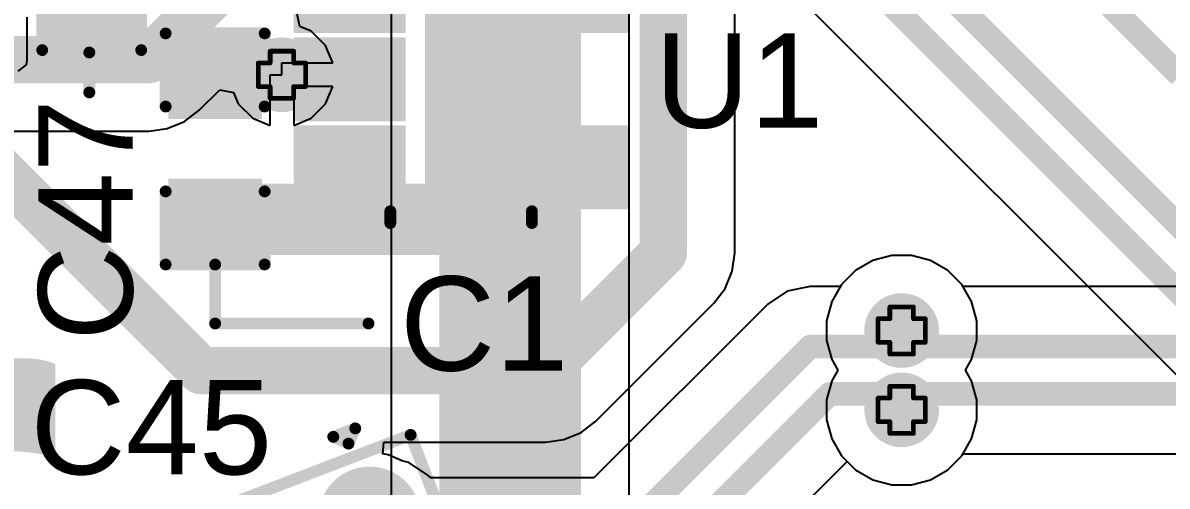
# Model space of a CAD drawing. Header units: inches. Extents: x -60 to 307, y -25 to 134.
# Drawn here: x -4.99 to 7.33, y 10.06 to 15.05 of the extents above; entities that cross this region are included whole.
import ezdxf

# ---------------------------------------------------------------- set-up
doc = ezdxf.new("R2010")
doc.units = ezdxf.units.IN
for name, color, linetype in [('BOARD OUTLINE', 216, 'Continuous'), ('Bottom Layer', 5, 'Continuous'), ('Bottom Solder', 6, 'Continuous'), ('DIMENSION', 6, 'Continuous'), ('Drill Drawing', 1, 'Continuous'), ('Pad Holes', 156, 'Continuous'), ('Top Layer', 1, 'Continuous'), ('Top Overlay', 2, 'Continuous'), ('Top Paste', 8, 'Continuous'), ('Top Solder', 216, 'Continuous'), ('Via Holes', 16, 'Continuous')]:
    doc.layers.add(name, color=color, linetype=linetype)
doc.styles.add('Arial', font='', dxfattribs={"height": 0.2})
doc.styles.add('Arial_Bold', font='', dxfattribs={"height": 0.2})
doc.styles.get('Arial').set_extended_font_data('Arial')
doc.styles.get('Arial_Bold').set_extended_font_data('Arial', bold=True)

# ---------------------------------------------------------------- blocks, each defined once
blk = doc.blocks.new('C___0603_4')
at = {"layer": 'Top Layer'}
for points in [[(-0.381, 0.445), (-0.381, -0.445), (-1.143, -0.445), (-1.143, 0.445)], [(1.143, 0.445), (1.143, -0.445), (0.381, -0.445), (0.381, 0.445)]]:
    blk.add_hatch(color=1, dxfattribs=at).paths.add_polyline_path(points)
at = {"layer": 'Top Paste'}
for points in [[(-0.381, 0.445), (-0.381, -0.445), (-1.143, -0.445), (-1.143, 0.445)], [(1.143, 0.445), (1.143, -0.445), (0.381, -0.445), (0.381, 0.445)]]:
    blk.add_hatch(color=8, dxfattribs=at).paths.add_polyline_path(points)
at = {"layer": 'Top Solder'}
for points in [[(-0.321, 0.504), (-0.321, -0.504), (-1.203, -0.504), (-1.203, 0.504)], [(1.203, 0.504), (1.203, -0.504), (0.321, -0.504), (0.321, 0.504)]]:
    blk.add_hatch(color=216, dxfattribs=at).paths.add_polyline_path(points)
at = {"layer": 'Top Overlay', "const_width": 0.127}
for points in [[(-1.245, -0.533), (-1.245, 0.533)], [(-0.457, 0.533), (-1.245, 0.533)], [(1.245, 0.533), (0.457, 0.533)], [(1.245, -0.533), (1.245, 0.533)], [(-0.457, -0.533), (-1.245, -0.533)], [(1.245, -0.533), (0.457, -0.533)]]:
    blk.add_lwpolyline(points, dxfattribs=at)
at = {"layer": 'Top Overlay', "const_width": 0.0635}
for points in [[(-1.276, 0.533, 1), (-1.213, 0.533, 1)], [(-1.276, 0.533, 1), (-1.213, 0.533, 1)], [(-0.489, 0.533, 1), (-0.425, 0.533, 1)], [(0.425, 0.533, 1), (0.489, 0.533, 1)], [(1.213, 0.533, 1), (1.276, 0.533, 1)], [(1.213, 0.533, 1), (1.276, 0.533, 1)], [(-1.276, -0.533, 1), (-1.213, -0.533, 1)], [(-1.276, -0.533, 1), (-1.213, -0.533, 1)], [(-0.489, -0.533, 1), (-0.425, -0.533, 1)], [(0.425, -0.533, 1), (0.489, -0.533, 1)], [(1.213, -0.533, 1), (1.276, -0.533, 1)], [(1.213, -0.533, 1), (1.276, -0.533, 1)]]:
    blk.add_lwpolyline(points, format="xyb", close=True, dxfattribs=at)
blk = doc.blocks.new('SOT_25_5_12')
at = {"layer": 'Top Layer'}
for points in [[(-1.7, 1.3), (-0.7, 1.3), (-0.7, 0.6), (-1.7, 0.6)], [(0.7, 1.3), (1.7, 1.3), (1.7, 0.6), (0.7, 0.6)], [(-1.7, 0.35), (-0.7, 0.35), (-0.7, -0.35), (-1.7, -0.35)], [(-1.7, -0.6), (-0.7, -0.6), (-0.7, -1.3), (-1.7, -1.3)], [(0.7, -0.6), (1.7, -0.6), (1.7, -1.3), (0.7, -1.3)]]:
    blk.add_hatch(color=1, dxfattribs=at).paths.add_polyline_path(points)
at = {"layer": 'Top Paste'}
for points in [[(-1.7, 1.3), (-0.7, 1.3), (-0.7, 0.6), (-1.7, 0.6)], [(0.7, 1.3), (1.7, 1.3), (1.7, 0.6), (0.7, 0.6)], [(-1.7, 0.35), (-0.7, 0.35), (-0.7, -0.35), (-1.7, -0.35)], [(-1.7, -0.6), (-0.7, -0.6), (-0.7, -1.3), (-1.7, -1.3)], [(0.7, -0.6), (1.7, -0.6), (1.7, -1.3), (0.7, -1.3)]]:
    blk.add_hatch(color=8, dxfattribs=at).paths.add_polyline_path(points)
at = {"layer": 'Top Solder'}
for points in [[(-1.802, 1.402), (-0.598, 1.402), (-0.598, 0.498), (-1.802, 0.498)], [(0.598, 1.402), (1.802, 1.402), (1.802, 0.498), (0.598, 0.498)], [(-1.802, 0.452), (-0.598, 0.452), (-0.598, -0.452), (-1.802, -0.452)], [(-1.802, -0.498), (-0.598, -0.498), (-0.598, -1.402), (-1.802, -1.402)], [(0.598, -0.498), (1.802, -0.498), (1.802, -1.402), (0.598, -1.402)]]:
    blk.add_hatch(color=216, dxfattribs=at).paths.add_polyline_path(points)
at = {"layer": 'Top Overlay', "const_width": 0.127}
for points in [[(-0.762, 1.422), (-0.762, 1.549)], [(-0.762, 1.549), (0.762, 1.549)], [(0.762, 1.422), (0.762, 1.549)], [(-1.981, 0.813), (-1.981, 1.067)], [(-1.981, 1.067), (-1.854, 0.94)], [(-1.981, 0.813), (-1.854, 0.94)], [(-0.762, -1.549), (-0.762, -1.422)], [(0.762, -1.549), (0.762, -1.422)], [(-0.762, -1.549), (0.762, -1.549)]]:
    blk.add_lwpolyline(points, dxfattribs=at)
at = {"layer": 'Top Overlay', "const_width": 0.0635}
for points in [[(-0.794, 1.549, 1), (-0.73, 1.549, 1)], [(-0.794, 1.549, 1), (-0.73, 1.549, 1)], [(0.73, 1.549, 1), (0.794, 1.549, 1)], [(0.73, 1.549, 1), (0.794, 1.549, 1)], [(-0.794, 1.422, 1), (-0.73, 1.422, 1)], [(0.73, 1.422, 1), (0.794, 1.422, 1)], [(-2.013, 1.067, 1), (-1.949, 1.067, 1)], [(-2.013, 1.067, 1), (-1.949, 1.067, 1)], [(-1.886, 0.94, 1), (-1.822, 0.94, 1)], [(-1.886, 0.94, 1), (-1.822, 0.94, 1)], [(-2.013, 0.813, 1), (-1.949, 0.813, 1)], [(-2.013, 0.813, 1), (-1.949, 0.813, 1)], [(-0.794, -1.422, 1), (-0.73, -1.422, 1)], [(0.73, -1.422, 1), (0.794, -1.422, 1)], [(-0.794, -1.549, 1), (-0.73, -1.549, 1)], [(-0.794, -1.549, 1), (-0.73, -1.549, 1)], [(0.73, -1.549, 1), (0.794, -1.549, 1)], [(0.73, -1.549, 1), (0.794, -1.549, 1)]]:
    blk.add_lwpolyline(points, format="xyb", close=True, dxfattribs=at)
blk = doc.blocks.new('SPM0687LR5H_1_23')
at = {"layer": 'Bottom Solder'}
h = blk.add_hatch(color=6, dxfattribs=at)
edge = h.paths.add_edge_path()
edge.add_arc((0, -0.913), 0.102, 0, 360)
at = {"layer": 'Pad Holes'}
h = blk.add_hatch(color=7, dxfattribs=at)
edge = h.paths.add_edge_path()
edge.add_arc((0, -0.913), 0.512, 0, 360)
at = {"layer": 'Top Layer'}
h = blk.add_hatch(color=1, dxfattribs=at)
edge = h.paths.add_edge_path()
edge.add_arc((-1.204, 1.703), 0.45, 0, 360)
h = blk.add_hatch(color=1, dxfattribs=at)
edge = h.paths.add_edge_path()
edge.add_arc((0, 1.703), 0.45, 0, 360)
h = blk.add_hatch(color=1, dxfattribs=at)
edge = h.paths.add_edge_path()
edge.add_arc((1.204, 1.703), 0.45, 0, 360)
h = blk.add_hatch(color=1, dxfattribs=at)
edge = h.paths.add_edge_path()
edge.add_arc((0, -0.913), 0.838, 0, 360)
h = blk.add_hatch(color=1, dxfattribs=at)
edge = h.paths.add_edge_path()
edge.add_arc((-1.204, -1.703), 0.45, 0, 360)
h = blk.add_hatch(color=1, dxfattribs=at)
edge = h.paths.add_edge_path()
edge.add_arc((1.204, -1.703), 0.45, 0, 360)
at = {"layer": 'Top Paste'}
h = blk.add_hatch(color=8, dxfattribs=at)
edge = h.paths.add_edge_path()
edge.add_arc((-1.204, 1.703), 0.45, 0, 360)
h = blk.add_hatch(color=8, dxfattribs=at)
edge = h.paths.add_edge_path()
edge.add_arc((0, 1.703), 0.45, 0, 360)
h = blk.add_hatch(color=8, dxfattribs=at)
edge = h.paths.add_edge_path()
edge.add_arc((1.204, 1.703), 0.45, 0, 360)
h = blk.add_hatch(color=8, dxfattribs=at)
edge = h.paths.add_edge_path()
edge.add_arc((-1.204, -1.703), 0.45, 0, 360)
h = blk.add_hatch(color=8, dxfattribs=at)
edge = h.paths.add_edge_path()
edge.add_arc((1.204, -1.703), 0.45, 0, 360)
at = {"layer": 'Top Solder'}
h = blk.add_hatch(color=216, dxfattribs=at)
edge = h.paths.add_edge_path()
edge.add_arc((-1.204, 1.703), 0.552, 0, 360)
h = blk.add_hatch(color=216, dxfattribs=at)
edge = h.paths.add_edge_path()
edge.add_arc((0, 1.703), 0.552, 0, 360)
h = blk.add_hatch(color=216, dxfattribs=at)
edge = h.paths.add_edge_path()
edge.add_arc((1.204, 1.703), 0.552, 0, 360)
h = blk.add_hatch(color=216, dxfattribs=at)
edge = h.paths.add_edge_path()
edge.add_arc((0, -0.913), 0.94, 0, 360)
h = blk.add_hatch(color=216, dxfattribs=at)
edge = h.paths.add_edge_path()
edge.add_arc((-1.204, -1.703), 0.552, 0, 360)
h = blk.add_hatch(color=216, dxfattribs=at)
edge = h.paths.add_edge_path()
edge.add_arc((1.204, -1.703), 0.552, 0, 360)
at = {"layer": 'Top Overlay', "const_width": 0.127}
for points in [[(-1.88, 2.436), (1.88, 2.436)], [(-1.88, -2.69), (-1.88, 2.436)], [(1.88, -2.69), (1.88, 2.436)], [(-2.032, 1.778), (-2.159, 1.905)], [(-2.159, 1.651), (-2.159, 1.905)], [(-2.159, 1.651), (-2.032, 1.778)], [(-1.88, -2.69), (1.88, -2.69)]]:
    blk.add_lwpolyline(points, dxfattribs=at)
at = {"layer": 'Top Overlay', "const_width": 0.0635}
for points in [[(-1.912, 2.436, 1), (-1.848, 2.436, 1)], [(-1.912, 2.436, 1), (-1.848, 2.436, 1)], [(1.848, 2.436, 1), (1.912, 2.436, 1)], [(1.848, 2.436, 1), (1.912, 2.436, 1)], [(-2.191, 1.905, 1), (-2.127, 1.905, 1)], [(-2.191, 1.905, 1), (-2.127, 1.905, 1)], [(-2.064, 1.778, 1), (-2, 1.778, 1)], [(-2.064, 1.778, 1), (-2, 1.778, 1)], [(-2.191, 1.651, 1), (-2.127, 1.651, 1)], [(-2.191, 1.651, 1), (-2.127, 1.651, 1)], [(-1.912, -2.69, 1), (-1.848, -2.69, 1)], [(-1.912, -2.69, 1), (-1.848, -2.69, 1)], [(1.848, -2.69, 1), (1.912, -2.69, 1)], [(1.848, -2.69, 1), (1.912, -2.69, 1)]]:
    blk.add_lwpolyline(points, format="xyb", close=True, dxfattribs=at)
blk = doc.blocks.new('C___0603_77')
at = {"layer": 'Top Layer'}
for points in [[(-0.381, 0.445), (-0.381, -0.445), (-1.143, -0.445), (-1.143, 0.445)], [(1.143, 0.445), (1.143, -0.445), (0.381, -0.445), (0.381, 0.445)]]:
    blk.add_hatch(color=1, dxfattribs=at).paths.add_polyline_path(points)
at = {"layer": 'Top Paste'}
for points in [[(-0.381, 0.445), (-0.381, -0.445), (-1.143, -0.445), (-1.143, 0.445)], [(1.143, 0.445), (1.143, -0.445), (0.381, -0.445), (0.381, 0.445)]]:
    blk.add_hatch(color=8, dxfattribs=at).paths.add_polyline_path(points)
at = {"layer": 'Top Solder'}
for points in [[(-0.321, 0.504), (-0.321, -0.504), (-1.203, -0.504), (-1.203, 0.504)], [(1.203, 0.504), (1.203, -0.504), (0.321, -0.504), (0.321, 0.504)]]:
    blk.add_hatch(color=216, dxfattribs=at).paths.add_polyline_path(points)
at = {"layer": 'Top Overlay', "const_width": 0.127}
for points in [[(-1.245, 0.533), (-1.245, -0.533)], [(-1.245, 0.533), (-0.457, 0.533)], [(0.457, 0.533), (1.245, 0.533)], [(1.245, 0.533), (1.245, -0.533)], [(-1.245, -0.533), (-0.457, -0.533)], [(0.457, -0.533), (1.245, -0.533)]]:
    blk.add_lwpolyline(points, dxfattribs=at)
at = {"layer": 'Top Overlay', "const_width": 0.0635}
for points in [[(-1.276, 0.533, 1), (-1.213, 0.533, 1)], [(-1.276, 0.533, 1), (-1.213, 0.533, 1)], [(-0.489, 0.533, 1), (-0.425, 0.533, 1)], [(0.425, 0.533, 1), (0.489, 0.533, 1)], [(1.213, 0.533, 1), (1.276, 0.533, 1)], [(1.213, 0.533, 1), (1.276, 0.533, 1)], [(-1.276, -0.533, 1), (-1.213, -0.533, 1)], [(-1.276, -0.533, 1), (-1.213, -0.533, 1)], [(-0.489, -0.533, 1), (-0.425, -0.533, 1)], [(0.425, -0.533, 1), (0.489, -0.533, 1)], [(1.213, -0.533, 1), (1.276, -0.533, 1)], [(1.213, -0.533, 1), (1.276, -0.533, 1)]]:
    blk.add_lwpolyline(points, format="xyb", close=True, dxfattribs=at)

msp = doc.modelspace()

# ---------------------------------------------------------------- hatches: boundary and pattern name
at = {"layer": 'Bottom Layer'}
h = msp.add_hatch(color=5, dxfattribs=at)
edge = h.paths.add_edge_path()
edge.add_arc((-2.202, 14.49), 0.3, 0, 360)
h = msp.add_hatch(color=5, dxfattribs=at)
edge = h.paths.add_edge_path()
edge.add_arc((4.47, 11.735), 0.3, 0, 360)
h = msp.add_hatch(color=5, dxfattribs=at)
edge = h.paths.add_edge_path()
edge.add_arc((4.47, 10.881), 0.3, 0, 360)
at = {"layer": 'Bottom Solder'}
h = msp.add_hatch(color=6, dxfattribs=at)
edge = h.paths.add_edge_path()
edge.add_arc((-2.202, 14.49), 0.402, 0, 360)
h = msp.add_hatch(color=6, dxfattribs=at)
edge = h.paths.add_edge_path()
edge.add_arc((4.47, 11.735), 0.402, 0, 360)
h = msp.add_hatch(color=6, dxfattribs=at)
edge = h.paths.add_edge_path()
edge.add_arc((4.47, 10.881), 0.402, 0, 360)
at = {"layer": 'Top Layer'}
h = msp.add_hatch(color=1, dxfattribs=at)
edge = h.paths.add_edge_path()
edge.add_arc((-2.202, 14.49), 0.3, 0, 360)
msp.add_hatch(color=1, dxfattribs=at).paths.add_polyline_path([(-2.921, 12.548), (-0.279, 12.548), (-0.279, 13.316), (-2.921, 13.316)])
h = msp.add_hatch(color=1, dxfattribs=at)
edge = h.paths.add_edge_path()
edge.add_arc((4.47, 11.735), 0.3, 0, 360)
h = msp.add_hatch(color=1, dxfattribs=at)
edge = h.paths.add_edge_path()
edge.add_arc((4.47, 10.881), 0.3, 0, 360)
at = {"layer": 'Top Solder'}
h = msp.add_hatch(color=216, dxfattribs=at)
edge = h.paths.add_edge_path()
edge.add_arc((-2.202, 14.49), 0.402, 0, 360)
h = msp.add_hatch(color=216, dxfattribs=at)
edge = h.paths.add_edge_path()
edge.add_arc((4.47, 11.735), 0.402, 0, 360)
h = msp.add_hatch(color=216, dxfattribs=at)
edge = h.paths.add_edge_path()
edge.add_arc((4.47, 10.881), 0.402, 0, 360)
at = {"layer": 'Via Holes'}
h = msp.add_hatch(color=7, dxfattribs=at)
edge = h.paths.add_edge_path()
edge.add_arc((-2.202, 14.49), 0.15, 0, 360)
h = msp.add_hatch(color=7, dxfattribs=at)
edge = h.paths.add_edge_path()
edge.add_arc((4.47, 11.735), 0.15, 0, 360)
h = msp.add_hatch(color=7, dxfattribs=at)
edge = h.paths.add_edge_path()
edge.add_arc((4.47, 10.881), 0.15, 0, 360)

# ---------------------------------------------------------------- linework, layer by layer
at = {"layer": 'BOARD OUTLINE', "const_width": 0.254}
msp.add_lwpolyline([(33.89, 54.238, -6.230382), (11.984, 54.26)], format="xyb", dxfattribs=at)
at = {"layer": 'Bottom Layer'}
for p, q in [((-1.027, 18.268), (-1.027, 6.35)), ((1.535, 6.35), (1.535, 18.215)), ((-2.011, 15.011), (-2.041, 15.16)), ((-1.888, 14.96), (-2.011, 15.011)), ((-1.733, 14.804), (-1.888, 14.96)), ((-1.655, 14.617), (-1.733, 14.804)), ((-2.202, 14.49), (-2.202, 14.617)), ((-2.202, 14.617), (-1.655, 14.617)), ((-2.329, 13.943), (-2.329, 14.49)), ((-2.329, 14.49), (-2.202, 14.49)), ((-3.092, 14.109), (-2.872, 14.329)), ((-2.872, 14.329), (-2.723, 14.299)), ((-2.723, 14.299), (-2.672, 14.176)), ((-1.655, 14.363), (-2.075, 14.363)), ((-2.075, 14.363), (-2.075, 13.943)), ((-1.733, 14.176), (-1.655, 14.363)), ((-2.672, 14.176), (-2.516, 14.021)), ((-1.888, 14.021), (-1.733, 14.176)), ((-3.251, 13.987), (-3.092, 14.109)), ((-3.437, 13.91), (-3.251, 13.987)), ((-2.516, 14.021), (-2.329, 13.943)), ((-2.075, 13.943), (-1.888, 14.021)), ((-6.353, 13.884), (-3.636, 13.884)), ((-3.636, 13.884), (-3.437, 13.91)), ((4.159, 12.488), (3.974, 12.381)), ((4.364, 12.543), (4.159, 12.488)), ((4.577, 12.543), (4.364, 12.543)), ((4.782, 12.488), (4.577, 12.543)), ((4.967, 12.381), (4.782, 12.488)), ((3.974, 12.381), (3.824, 12.231)), ((5.117, 12.231), (4.967, 12.381)), ((3.824, 12.231), (3.717, 12.047)), ((5.129, 12.209), (5.117, 12.231)), ((8.946, 12.209), (5.129, 12.209)), ((3.717, 12.047), (3.662, 11.841)), ((3.662, 11.841), (3.662, 11.628)), ((3.662, 11.628), (3.717, 11.423)), ((3.717, 11.423), (3.784, 11.308)), ((3.784, 11.308), (3.717, 11.193)), ((3.717, 11.193), (3.662, 10.987)), ((3.662, 10.987), (3.662, 10.774)), ((3.662, 10.774), (3.717, 10.569)), ((3.717, 10.569), (3.824, 10.385)), ((3.824, 10.385), (3.974, 10.234)), ((4.967, 10.234), (5.117, 10.385)), ((5.117, 10.385), (5.129, 10.406)), ((5.129, 10.406), (8.668, 10.406)), ((3.974, 10.234), (4.159, 10.128)), ((4.782, 10.128), (4.967, 10.234)), ((4.159, 10.128), (4.364, 10.073)), ((4.577, 10.073), (4.782, 10.128)), ((4.364, 10.073), (4.577, 10.073))]:
    msp.add_line(p, q, dxfattribs=at)
for points, const_width in [([(0.254, 6.35), (0.254, 18.745)], 1.524), ([(-3.636, 14.652), (-2.311, 15.977)], 0.508), ([(-7.476, 14.652), (-3.636, 14.652)], 0.508), ([(4.47, 11.735), (4.643, 11.562)], 0.254), ([(4.643, 11.562), (9.146, 11.562)], 0.254), ([(4.47, 10.881), (4.643, 11.054)], 0.254), ([(4.643, 11.054), (8.936, 11.054)], 0.254)]:
    msp.add_lwpolyline(points, dxfattribs=dict(at, const_width=const_width))
for points, const_width in [([(-3.763, 14.652, 1), (-3.509, 14.652, 1)], 0.254), ([(-3.763, 14.652, 1), (-3.509, 14.652, 1)], 0.254), ([(4.407, 11.735, 1), (4.534, 11.735, 1)], 0.127), ([(4.58, 11.562, 1), (4.707, 11.562, 1)], 0.127), ([(4.58, 11.562, 1), (4.707, 11.562, 1)], 0.127), ([(4.58, 11.054, 1), (4.707, 11.054, 1)], 0.127), ([(4.58, 11.054, 1), (4.707, 11.054, 1)], 0.127), ([(4.407, 10.881, 1), (4.534, 10.881, 1)], 0.127)]:
    msp.add_lwpolyline(points, format="xyb", close=True, dxfattribs=dict(at, const_width=const_width))
at = {"layer": 'Drill Drawing', "const_width": 0.0508}
for points in [[(-2.329, 14.617), (-2.329, 14.744)], [(-2.329, 14.744), (-2.075, 14.744)], [(-2.075, 14.617), (-2.075, 14.744)], [(-2.456, 14.363), (-2.456, 14.617)], [(-2.456, 14.617), (-2.329, 14.617)], [(-2.075, 14.617), (-1.948, 14.617)], [(-1.948, 14.363), (-1.948, 14.617)], [(-2.456, 14.363), (-2.329, 14.363)], [(-2.329, 14.236), (-2.329, 14.363)], [(-2.075, 14.363), (-1.948, 14.363)], [(-2.075, 14.236), (-2.075, 14.363)], [(-2.329, 14.236), (-2.075, 14.236)], [(4.343, 11.862), (4.343, 11.989)], [(4.343, 11.989), (4.597, 11.989)], [(4.597, 11.862), (4.597, 11.989)], [(4.216, 11.608), (4.216, 11.862)], [(4.216, 11.862), (4.343, 11.862)], [(4.597, 11.862), (4.724, 11.862)], [(4.724, 11.608), (4.724, 11.862)], [(4.216, 11.608), (4.343, 11.608)], [(4.343, 11.481), (4.343, 11.608)], [(4.597, 11.608), (4.724, 11.608)], [(4.597, 11.481), (4.597, 11.608)], [(4.343, 11.481), (4.597, 11.481)], [(4.343, 11.008), (4.343, 11.135)], [(4.343, 11.135), (4.597, 11.135)], [(4.597, 11.008), (4.597, 11.135)], [(4.216, 10.754), (4.216, 11.008)], [(4.216, 11.008), (4.343, 11.008)], [(4.597, 11.008), (4.724, 11.008)], [(4.724, 10.754), (4.724, 11.008)], [(4.216, 10.754), (4.343, 10.754)], [(4.343, 10.627), (4.343, 10.754)], [(4.597, 10.754), (4.724, 10.754)], [(4.597, 10.627), (4.597, 10.754)], [(4.343, 10.627), (4.597, 10.627)]]:
    msp.add_lwpolyline(points, dxfattribs=at)
at = {"layer": 'Drill Drawing', "const_width": 0.0254}
for points in [[(-2.342, 14.744, 1), (-2.317, 14.744, 1)], [(-2.342, 14.744, 1), (-2.317, 14.744, 1)], [(-2.088, 14.744, 1), (-2.063, 14.744, 1)], [(-2.088, 14.744, 1), (-2.063, 14.744, 1)], [(-2.469, 14.617, 1), (-2.444, 14.617, 1)], [(-2.469, 14.617, 1), (-2.444, 14.617, 1)], [(-2.342, 14.617, 1), (-2.317, 14.617, 1)], [(-2.342, 14.617, 1), (-2.317, 14.617, 1)], [(-2.088, 14.617, 1), (-2.063, 14.617, 1)], [(-2.088, 14.617, 1), (-2.063, 14.617, 1)], [(-1.961, 14.617, 1), (-1.936, 14.617, 1)], [(-1.961, 14.617, 1), (-1.936, 14.617, 1)], [(-2.469, 14.363, 1), (-2.444, 14.363, 1)], [(-2.469, 14.363, 1), (-2.444, 14.363, 1)], [(-2.342, 14.363, 1), (-2.317, 14.363, 1)], [(-2.342, 14.363, 1), (-2.317, 14.363, 1)], [(-2.088, 14.363, 1), (-2.063, 14.363, 1)], [(-2.088, 14.363, 1), (-2.063, 14.363, 1)], [(-1.961, 14.363, 1), (-1.936, 14.363, 1)], [(-1.961, 14.363, 1), (-1.936, 14.363, 1)], [(-2.342, 14.236, 1), (-2.317, 14.236, 1)], [(-2.342, 14.236, 1), (-2.317, 14.236, 1)], [(-2.088, 14.236, 1), (-2.063, 14.236, 1)], [(-2.088, 14.236, 1), (-2.063, 14.236, 1)], [(4.331, 11.989, 1), (4.356, 11.989, 1)], [(4.331, 11.989, 1), (4.356, 11.989, 1)], [(4.585, 11.989, 1), (4.61, 11.989, 1)], [(4.585, 11.989, 1), (4.61, 11.989, 1)], [(4.204, 11.862, 1), (4.229, 11.862, 1)], [(4.204, 11.862, 1), (4.229, 11.862, 1)], [(4.331, 11.862, 1), (4.356, 11.862, 1)], [(4.331, 11.862, 1), (4.356, 11.862, 1)], [(4.585, 11.862, 1), (4.61, 11.862, 1)], [(4.585, 11.862, 1), (4.61, 11.862, 1)], [(4.712, 11.862, 1), (4.737, 11.862, 1)], [(4.712, 11.862, 1), (4.737, 11.862, 1)], [(4.204, 11.608, 1), (4.229, 11.608, 1)], [(4.204, 11.608, 1), (4.229, 11.608, 1)], [(4.331, 11.608, 1), (4.356, 11.608, 1)], [(4.331, 11.608, 1), (4.356, 11.608, 1)], [(4.585, 11.608, 1), (4.61, 11.608, 1)], [(4.585, 11.608, 1), (4.61, 11.608, 1)], [(4.712, 11.608, 1), (4.737, 11.608, 1)], [(4.712, 11.608, 1), (4.737, 11.608, 1)], [(4.331, 11.481, 1), (4.356, 11.481, 1)], [(4.331, 11.481, 1), (4.356, 11.481, 1)], [(4.585, 11.481, 1), (4.61, 11.481, 1)], [(4.585, 11.481, 1), (4.61, 11.481, 1)], [(4.331, 11.135, 1), (4.356, 11.135, 1)], [(4.331, 11.135, 1), (4.356, 11.135, 1)], [(4.585, 11.135, 1), (4.61, 11.135, 1)], [(4.585, 11.135, 1), (4.61, 11.135, 1)], [(4.204, 11.008, 1), (4.229, 11.008, 1)], [(4.204, 11.008, 1), (4.229, 11.008, 1)], [(4.331, 11.008, 1), (4.356, 11.008, 1)], [(4.331, 11.008, 1), (4.356, 11.008, 1)], [(4.585, 11.008, 1), (4.61, 11.008, 1)], [(4.585, 11.008, 1), (4.61, 11.008, 1)], [(4.712, 11.008, 1), (4.737, 11.008, 1)], [(4.712, 11.008, 1), (4.737, 11.008, 1)], [(4.204, 10.754, 1), (4.229, 10.754, 1)], [(4.204, 10.754, 1), (4.229, 10.754, 1)], [(4.331, 10.754, 1), (4.356, 10.754, 1)], [(4.331, 10.754, 1), (4.356, 10.754, 1)], [(4.585, 10.754, 1), (4.61, 10.754, 1)], [(4.585, 10.754, 1), (4.61, 10.754, 1)], [(4.712, 10.754, 1), (4.737, 10.754, 1)], [(4.712, 10.754, 1), (4.737, 10.754, 1)], [(4.331, 10.627, 1), (4.356, 10.627, 1)], [(4.331, 10.627, 1), (4.356, 10.627, 1)], [(4.585, 10.627, 1), (4.61, 10.627, 1)], [(4.585, 10.627, 1), (4.61, 10.627, 1)]]:
    msp.add_lwpolyline(points, format="xyb", close=True, dxfattribs=at)
at = {"layer": 'Top Layer'}
for p, q in [((2.791, 15.895), (14.238, 4.448)), ((2.674, 12.573), (2.674, 15.846)), ((-4.948, 15.111), (-4.948, 14.649)), ((-4.956, 14.597), (-5.045, 14.529)), ((-4.948, 14.649), (-4.956, 14.597)), ((2.647, 12.374), (2.674, 12.573)), ((2.674, 12.573), (2.674, 12.573)), ((4.159, 12.488), (3.974, 12.381)), ((4.364, 12.543), (4.159, 12.488)), ((4.577, 12.543), (4.364, 12.543)), ((4.782, 12.488), (4.577, 12.543)), ((4.967, 12.381), (4.782, 12.488)), ((2.571, 12.189), (2.647, 12.374)), ((3.974, 12.381), (3.824, 12.231)), ((5.117, 12.231), (4.967, 12.381)), ((3.485, 12.209), (3.238, 12.16)), ((3.811, 12.209), (3.485, 12.209)), ((3.824, 12.231), (3.811, 12.209)), ((5.223, 12.047), (5.117, 12.231)), ((2.448, 12.03), (2.571, 12.189)), ((3.238, 12.16), (3.028, 12.02)), ((3.028, 12.02), (1.156, 10.148)), ((1.178, 10.76), (2.448, 12.03)), ((5.278, 11.841), (5.223, 12.047)), ((5.278, 11.628), (5.278, 11.841)), ((5.223, 11.423), (5.278, 11.628)), ((5.157, 11.308), (5.223, 11.423)), ((5.223, 11.193), (5.157, 11.308)), ((5.278, 10.987), (5.223, 11.193)), ((5.278, 10.774), (5.278, 10.987)), ((1.019, 10.637), (1.178, 10.76)), ((5.223, 10.569), (5.278, 10.774)), ((0.834, 10.561), (1.019, 10.637)), ((-1.115, 10.407), (-1.105, 10.534)), ((-1.105, 10.534), (0.635, 10.534)), ((0.635, 10.534), (0.834, 10.561)), ((5.117, 10.385), (5.223, 10.569)), ((-1.057, 10.398), (-1.115, 10.407)), ((-0.9, 10.328), (-1.057, 10.398)), ((4.967, 10.234), (5.117, 10.385)), ((-0.836, 10.315), (-0.9, 10.328)), ((-0.626, 10.175), (-0.836, 10.315)), ((2.092, 8.535), (3.883, 10.325)), ((3.883, 10.325), (3.974, 10.234)), ((3.974, 10.234), (4.159, 10.128)), ((4.782, 10.128), (4.967, 10.234)), ((-0.599, 10.148), (-0.626, 10.175)), ((1.156, 10.148), (-0.599, 10.148)), ((4.159, 10.128), (4.364, 10.073)), ((4.577, 10.073), (4.782, 10.128)), ((4.364, 10.073), (4.577, 10.073))]:
    msp.add_line(p, q, dxfattribs=at)
for points, const_width in [([(4.699, 17.247), (7.468, 14.478)], 0.254), ([(1.905, 12.573), (1.905, 17.081)], 0.508), ([(3.35, 16.97), (10.508, 9.812)], 0.254), ([(-0.279, 12.929), (-0.279, 16.561)], 0.762), ([(2.842, 16.759), (14.953, 4.648)], 0.254), ([(-3.175, 14.707), (-2.921, 14.453)], 0.254), ([(-2.921, 14.453), (-2.883, 14.49)], 0.508), ([(-2.883, 14.49), (-2.202, 14.49)], 0.508), ([(-2.202, 14.49), (-1.521, 14.49)], 0.508), ([(-1.521, 14.49), (-1.473, 14.442)], 0.508), ([(-5.474, 13.703), (-3.073, 11.303)], 0.508), ([(0.635, 11.303), (1.905, 12.573)], 0.508), ([(4.204, 11.562), (4.377, 11.735)], 0.254), ([(4.377, 11.735), (4.47, 11.735)], 0.254), ([(1.424, 9.501), (3.485, 11.562)], 0.254), ([(3.485, 11.562), (4.204, 11.562)], 0.254), ([(-3.073, 11.303), (0.635, 11.303)], 0.508), ([(1.635, 8.993), (3.696, 11.054)], 0.254), ([(3.696, 11.054), (4.204, 11.054)], 0.254), ([(4.204, 11.054), (4.377, 10.881)], 0.254), ([(4.377, 10.881), (4.47, 10.881)], 0.254)]:
    msp.add_lwpolyline(points, dxfattribs=dict(at, const_width=const_width))
for points, const_width in [([(-3.239, 14.707, 1), (-3.111, 14.707, 1)], 0.127), ([(-3.048, 14.453, 1), (-2.794, 14.453, 1)], 0.254), ([(-3.01, 14.49, 1), (-2.756, 14.49, 1)], 0.254), ([(-3.01, 14.49, 1), (-2.756, 14.49, 1)], 0.254), ([(-2.329, 14.49, 1), (-2.075, 14.49, 1)], 0.254), ([(-2.329, 14.49, 1), (-2.075, 14.49, 1)], 0.254), ([(-1.648, 14.49, 1), (-1.394, 14.49, 1)], 0.254), ([(-1.648, 14.49, 1), (-1.394, 14.49, 1)], 0.254), ([(-1.6, 14.442, 1), (-1.346, 14.442, 1)], 0.254), ([(-2.985, 14.453, 1), (-2.857, 14.453, 1)], 0.127), ([(-0.47, 12.929, 1), (-0.089, 12.929, 1)], 0.381), ([(1.778, 12.573, 1), (2.032, 12.573, 1)], 0.254), ([(1.778, 12.573, 1), (2.032, 12.573, 1)], 0.254), ([(4.313, 11.735, 1), (4.44, 11.735, 1)], 0.127), ([(4.313, 11.735, 1), (4.44, 11.735, 1)], 0.127), ([(4.407, 11.735, 1), (4.534, 11.735, 1)], 0.127), ([(3.422, 11.562, 1), (3.549, 11.562, 1)], 0.127), ([(3.422, 11.562, 1), (3.549, 11.562, 1)], 0.127), ([(4.14, 11.562, 1), (4.267, 11.562, 1)], 0.127), ([(4.14, 11.562, 1), (4.267, 11.562, 1)], 0.127), ([(-3.2, 11.303, 1), (-2.946, 11.303, 1)], 0.254), ([(-3.2, 11.303, 1), (-2.946, 11.303, 1)], 0.254), ([(0.508, 11.303, 1), (0.762, 11.303, 1)], 0.254), ([(0.508, 11.303, 1), (0.762, 11.303, 1)], 0.254), ([(3.632, 11.054, 1), (3.759, 11.054, 1)], 0.127), ([(3.632, 11.054, 1), (3.759, 11.054, 1)], 0.127), ([(4.14, 11.054, 1), (4.267, 11.054, 1)], 0.127), ([(4.14, 11.054, 1), (4.267, 11.054, 1)], 0.127), ([(4.313, 10.881, 1), (4.44, 10.881, 1)], 0.127), ([(4.313, 10.881, 1), (4.44, 10.881, 1)], 0.127), ([(4.407, 10.881, 1), (4.534, 10.881, 1)], 0.127)]:
    msp.add_lwpolyline(points, format="xyb", close=True, dxfattribs=dict(at, const_width=const_width))
at = {"layer": 'Top Overlay', "const_width": 0.127}
for points in [[(-4.276, 14.3), (-4.276, 14.73)], [(-2.921, 11.811), (-2.921, 12.446)], [(-2.921, 11.811), (-1.27, 11.811)]]:
    msp.add_lwpolyline(points, dxfattribs=at)
at = {"layer": 'Top Overlay', "const_width": 0.0635}
for points in [[(-4.308, 14.73, 1), (-4.244, 14.73, 1)], [(-4.308, 14.3, 1), (-4.244, 14.3, 1)], [(-2.953, 12.446, 1), (-2.889, 12.446, 1)], [(-2.953, 11.811, 1), (-2.889, 11.811, 1)], [(-2.953, 11.811, 1), (-2.889, 11.811, 1)], [(-1.302, 11.811, 1), (-1.238, 11.811, 1)]]:
    msp.add_lwpolyline(points, format="xyb", close=True, dxfattribs=at)

# ---------------------------------------------------------------- block references
for name, p, rotation in [('C___0603_4', (-4.25, 16), 270), ('C___0603_77', (-2.921, 13.691), 90), ('SPM0687LR5H_1_23', (-2.417, 7.983), 291)]:
    msp.add_blockref(name, p, dxfattribs=dict(rotation=rotation))
msp.add_blockref('SOT_25_5_12', (-0.273, 14.442))

# ---------------------------------------------------------------- texts
at = {"layer": 'DIMENSION', "style": 'Arial_Bold'}
msp.add_text('PCB Diameter', height=6, dxfattribs=at).set_placement((-60.408, 6.74))
at = {"layer": 'Top Overlay', "style": 'Arial'}
for s, p in [('U1', (1.812, 13.919)), ('C1', (-0.931, 11.303)), ('C45', (-4.91, 10.186))]:
    msp.add_text(s, height=1.016, dxfattribs=at).set_placement(p)
msp.add_text('C47', height=1.016, rotation=90, dxfattribs=at).set_placement((-3.81, 11.625))

doc.saveas('drawing.dxf')
